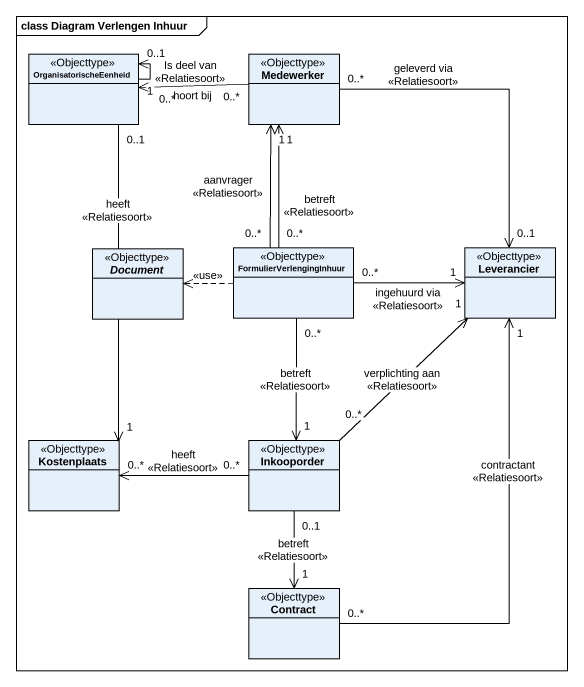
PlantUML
@startuml
mainframe class Diagram Verlengen Inhuur
hide circle
hide empty members
class OrganisatorischeEenheid <<Objecttype>>
class Medewerker <<Objecttype>>
abstract class Document <<Objecttype>>
class FormulierVerlengingInhuur <<Objecttype>>
class Leverancier <<Objecttype>>
class Kostenplaats <<Objecttype>>
class Inkooporder <<Objecttype>>
class Contract <<Objecttype>>
OrganisatorischeEenheid "1" --> "0..1" OrganisatorischeEenheid : Is deel van\n<<Relatiesoort>>
OrganisatorischeEenheid "0..1" --> "1" Kostenplaats : heeft\n<<Relatiesoort>>
Medewerker "0..*" -left-> "0..*" OrganisatorischeEenheid : hoort bij
Medewerker "0..*" --> "0..1" Leverancier : geleverd via\n<<Relatiesoort>>
FormulierVerlengingInhuur "0..*" -up-> "1" Medewerker : betreft\n<<Relatiesoort>>
FormulierVerlengingInhuur "0..*" -up-> "1" Medewerker : aanvrager\n<<Relatiesoort>>
FormulierVerlengingInhuur .left.> Document : <<use>>
FormulierVerlengingInhuur "0..*" -right-> "1" Leverancier : ingehuurd via\n<<Relatiesoort>>
FormulierVerlengingInhuur "0..*" --> "1" Inkooporder : betreft\n<<Relatiesoort>>
Leverancier "1" <-- "0..*" Contract : contractant\n<<Relatiesoort>>
Kostenplaats "0..*" <-right- "0..*" Inkooporder : heeft\n<<Relatiesoort>>
Inkooporder "0..*" -up-> "1" Leverancier : verplichting aan\n<<Relatiesoort>>
Inkooporder "0..1" --> "1" Contract : betreft\n<<Relatiesoort>>
@enduml
